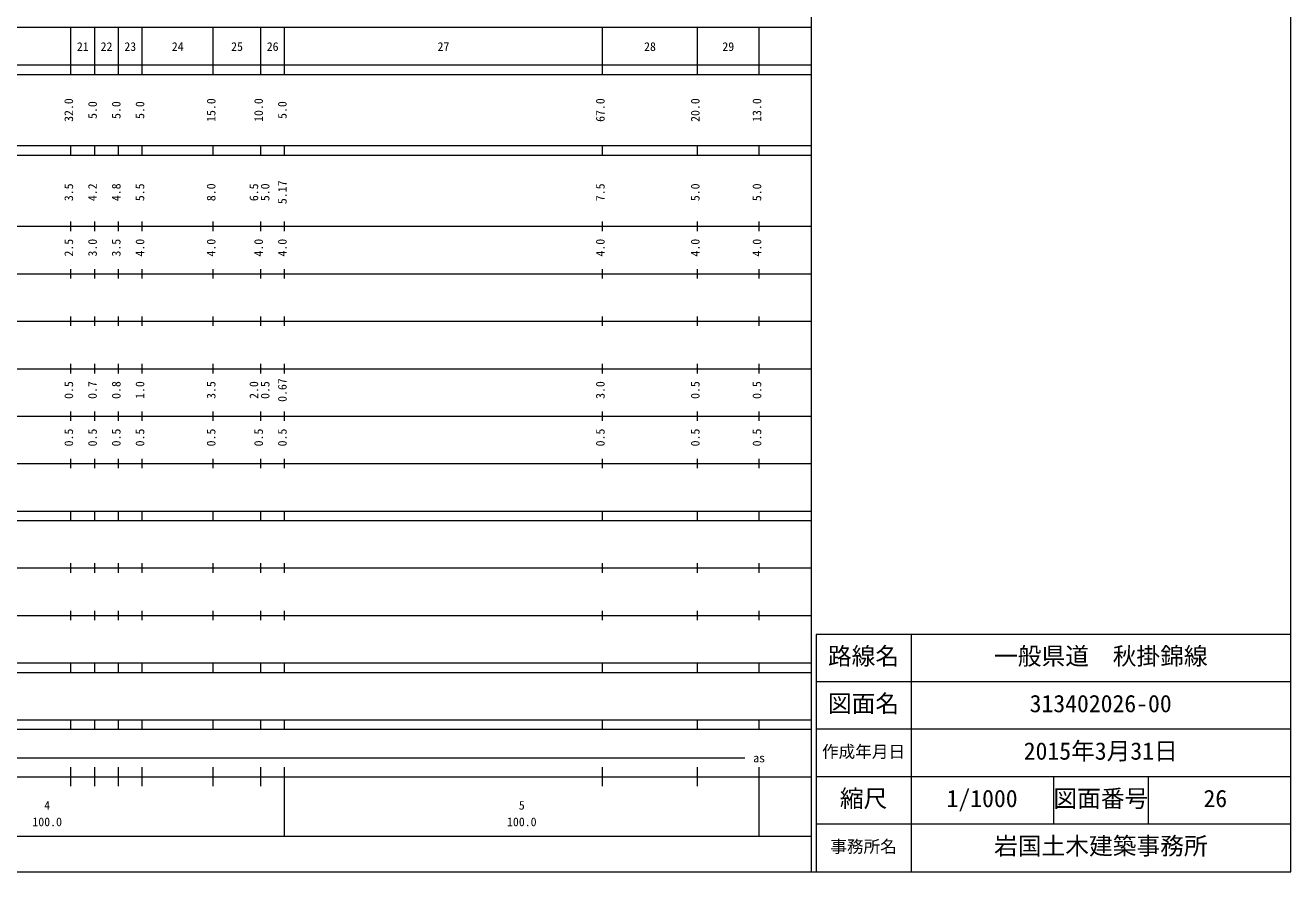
# Model space of a CAD drawing. Units: millimetres on the paper, enlarged 1000 times. Extents: x 40000 to 680000, y 20000 to 380000.
# Drawn here: x 413384 to 680000, y 20000 to 198357 of the extents above; entities that cross this region are included whole.
import ezdxf
from ezdxf.enums import TextEntityAlignment as Align

# ---------------------------------------------------------------- set-up
doc = ezdxf.new("R2010")
doc.units = ezdxf.units.MM
doc.header["$LTSCALE"] = 1000
doc.layers.add('S-SUV', color=7, linetype='Continuous', lineweight=13)
doc.styles.add('ＭＳ ゴシック', font='')
doc.styles.get('ＭＳ ゴシック').set_extended_font_data('MS Gothic')

msp = doc.modelspace()

# ---------------------------------------------------------------- linework, layer by layer
at = {"layer": 'S-SUV'}
for p, q in [((680000, 20000), (680000, 380000)), ((579000, 20000), (579000, 370000)), ((68000, 198000), (579000, 198000)), ((423000, 188000), (423000, 198000)), ((428000, 188000), (428000, 198000)), ((433000, 188000), (433000, 198000)), ((438000, 188000), (438000, 198000)), ((453000, 188000), (453000, 198000)), ((463000, 188000), (463000, 198000)), ((468000, 188000), (468000, 198000)), ((535000, 188000), (535000, 198000)), ((555000, 188000), (555000, 198000)), ((568000, 188000), (568000, 198000)), ((40000, 190000), (579000, 190000)), ((40000, 188000), (579000, 188000)), ((40000, 173000), (579000, 173000)), ((40000, 171000), (579000, 171000)), ((423000, 171000), (423000, 173000)), ((428000, 171000), (428000, 173000)), ((433000, 171000), (433000, 173000)), ((438000, 171000), (438000, 173000)), ((453000, 171000), (453000, 173000)), ((463000, 171000), (463000, 173000)), ((468000, 171000), (468000, 173000)), ((535000, 171000), (535000, 173000)), ((555000, 171000), (555000, 173000)), ((568000, 171000), (568000, 173000)), ((40000, 156000), (579000, 156000)), ((423000, 155000), (423000, 157000)), ((428000, 155000), (428000, 157000)), ((433000, 155000), (433000, 157000)), ((438000, 155000), (438000, 157000)), ((453000, 155000), (453000, 157000)), ((463000, 155000), (463000, 157000)), ((468000, 155000), (468000, 157000)), ((535000, 155000), (535000, 157000)), ((555000, 155000), (555000, 157000)), ((568000, 155000), (568000, 157000)), ((423000, 145000), (423000, 147000)), ((428000, 145000), (428000, 147000)), ((433000, 145000), (433000, 147000)), ((438000, 145000), (438000, 147000)), ((453000, 145000), (453000, 147000)), ((463000, 145000), (463000, 147000)), ((468000, 145000), (468000, 147000)), ((535000, 145000), (535000, 147000)), ((555000, 145000), (555000, 147000)), ((568000, 145000), (568000, 147000)), ((46000, 146000), (579000, 146000)), ((52000, 136000), (579000, 136000)), ((423000, 135000), (423000, 137000)), ((428000, 135000), (428000, 137000)), ((433000, 135000), (433000, 137000)), ((438000, 135000), (438000, 137000)), ((453000, 135000), (453000, 137000)), ((463000, 135000), (463000, 137000)), ((468000, 135000), (468000, 137000)), ((535000, 135000), (535000, 137000)), ((555000, 135000), (555000, 137000)), ((568000, 135000), (568000, 137000)), ((46000, 126000), (579000, 126000)), ((423000, 125000), (423000, 127000)), ((428000, 125000), (428000, 127000)), ((433000, 125000), (433000, 127000)), ((438000, 125000), (438000, 127000)), ((453000, 125000), (453000, 127000)), ((463000, 125000), (463000, 127000)), ((468000, 125000), (468000, 127000)), ((535000, 125000), (535000, 127000)), ((555000, 125000), (555000, 127000)), ((568000, 125000), (568000, 127000)), ((52000, 116000), (579000, 116000)), ((423000, 115000), (423000, 117000)), ((428000, 115000), (428000, 117000)), ((433000, 115000), (433000, 117000)), ((438000, 115000), (438000, 117000)), ((453000, 115000), (453000, 117000)), ((463000, 115000), (463000, 117000)), ((468000, 115000), (468000, 117000)), ((535000, 115000), (535000, 117000)), ((555000, 115000), (555000, 117000)), ((568000, 115000), (568000, 117000)), ((423000, 105000), (423000, 107000)), ((428000, 105000), (428000, 107000)), ((433000, 105000), (433000, 107000)), ((438000, 105000), (438000, 107000)), ((453000, 105000), (453000, 107000)), ((463000, 105000), (463000, 107000)), ((468000, 105000), (468000, 107000)), ((535000, 105000), (535000, 107000)), ((555000, 105000), (555000, 107000)), ((568000, 105000), (568000, 107000)), ((46000, 106000), (579000, 106000)), ((40000, 96000), (579000, 96000)), ((423000, 94000), (423000, 96000)), ((428000, 94000), (428000, 96000)), ((433000, 94000), (433000, 96000)), ((438000, 94000), (438000, 96000)), ((453000, 94000), (453000, 96000)), ((463000, 94000), (463000, 96000)), ((468000, 94000), (468000, 96000)), ((535000, 94000), (535000, 96000)), ((555000, 94000), (555000, 96000)), ((568000, 94000), (568000, 96000)), ((40000, 94000), (579000, 94000)), ((49000, 84000), (579000, 84000)), ((423000, 83000), (423000, 85000)), ((428000, 83000), (428000, 85000)), ((433000, 83000), (433000, 85000)), ((438000, 83000), (438000, 85000)), ((453000, 83000), (453000, 85000)), ((463000, 83000), (463000, 85000)), ((468000, 83000), (468000, 85000)), ((535000, 83000), (535000, 85000)), ((555000, 83000), (555000, 85000)), ((568000, 83000), (568000, 85000)), ((423000, 73000), (423000, 75000)), ((428000, 73000), (428000, 75000)), ((433000, 73000), (433000, 75000)), ((438000, 73000), (438000, 75000)), ((453000, 73000), (453000, 75000)), ((463000, 73000), (463000, 75000)), ((468000, 73000), (468000, 75000)), ((535000, 73000), (535000, 75000)), ((555000, 73000), (555000, 75000)), ((568000, 73000), (568000, 75000)), ((40000, 74000), (579000, 74000)), ((680000, 70000), (580000, 70000)), ((580000, 70000), (580000, 20000)), ((600000, 70000), (600000, 20000)), ((40000, 64000), (579000, 64000)), ((423000, 62000), (423000, 64000)), ((428000, 62000), (428000, 64000)), ((433000, 62000), (433000, 64000)), ((438000, 62000), (438000, 64000)), ((453000, 62000), (453000, 64000)), ((463000, 62000), (463000, 64000)), ((468000, 62000), (468000, 64000)), ((535000, 62000), (535000, 64000)), ((555000, 62000), (555000, 64000)), ((568000, 62000), (568000, 64000)), ((40000, 62000), (579000, 62000)), ((680000, 60000), (580000, 60000)), ((40000, 52000), (579000, 52000)), ((423000, 50000), (423000, 52000)), ((428000, 50000), (428000, 52000)), ((433000, 50000), (433000, 52000)), ((438000, 50000), (438000, 52000)), ((453000, 50000), (453000, 52000)), ((463000, 50000), (463000, 52000)), ((468000, 50000), (468000, 52000)), ((535000, 50000), (535000, 52000)), ((555000, 50000), (555000, 52000)), ((568000, 50000), (568000, 52000)), ((40000, 50000), (579000, 50000)), ((680000, 50000), (580000, 50000)), ((71000, 44000), (565000, 44000)), ((40000, 40000), (579000, 40000)), ((423000, 38000), (423000, 42000)), ((428000, 38000), (428000, 42000)), ((433000, 38000), (433000, 42000)), ((438000, 38000), (438000, 42000)), ((453000, 38000), (453000, 42000)), ((463000, 38000), (463000, 42000)), ((468000, 27500), (468000, 42000)), ((535000, 38000), (535000, 42000)), ((555000, 38000), (555000, 42000)), ((568000, 27500), (568000, 42000)), ((680000, 40000), (580000, 40000)), ((630000, 40000), (630000, 30000)), ((650000, 40000), (650000, 30000)), ((680000, 30000), (580000, 30000)), ((68000, 27500), (579000, 27500)), ((40000, 20000), (680000, 20000))]:
    msp.add_line(p, q, dxfattribs=at)

# ---------------------------------------------------------------- texts
at = {"layer": 'S-SUV', "style": 'ＭＳ ゴシック'}
for s, height, p in [('21', 1833, (424250, 192405)), ('22', 1833, (429250, 192405)), ('23', 1833, (434250, 192405)), ('24', 1833, (444250, 192405)), ('25', 1833, (456750, 192405)), ('26', 1833, (464250, 192405)), ('27', 1833, (500250, 192405)), ('28', 1833, (543750, 192405)), ('29', 1833, (560250, 192405)), ('路線名', 3666, (582500, 62500)), ('路線名', 3666, (582500, 62500)), ('一般県道\u3000秋掛錦線', 3666, (617500, 62500)), ('図面名', 3666, (582500, 52500)), ('図面名', 3666, (582500, 52500)), ('313402026-00', 3666, (625000, 52500)), ('作成年月日', 2566, (581250, 43250)), ('作成年月日', 2566, (581250, 43250)), ('2015年3月31日', 3666, (623750, 42500)), ('as', 1833, (566750, 42500)), ('縮尺', 3666, (585000, 32500)), ('縮尺', 3666, (585000, 32500)), ('1/1000', 3666, (607500, 32500)), ('図面番号', 3666, (630000, 32500)), ('図面番号', 3666, (630000, 32500)), ('4', 1833, (417375, 32523)), ('5', 1833, (517375, 32523)), ('26', 3666, (661625, 32500)), ('100.0', 1833, (414875, 29033)), ('100.0', 1833, (514875, 29033)), ('事務所名', 2566, (583000, 23250)), ('事務所名', 2566, (583000, 23250)), ('岩国土木建築事務所', 3666, (617500, 22500))]:
    msp.add_text(s, height=height, dxfattribs=at).set_placement(p, align=Align.BOTTOM_LEFT)
for s, p in [('32.0', (424000, 178000)), ('5.0', (429000, 178625)), ('5.0', (434000, 178625)), ('5.0', (439000, 178625)), ('15.0', (454000, 178000)), ('10.0', (464000, 178000)), ('5.0', (469000, 178625)), ('67.0', (536000, 178000)), ('20.0', (556000, 178000)), ('13.0', (569000, 178000)), ('5.17', (469000, 160674)), ('3.5', (424000, 161299)), ('4.2', (429000, 161299)), ('4.8', (434000, 161299)), ('5.5', (439000, 161299)), ('8.0', (454000, 161299)), ('6.5', (463000, 161299)), ('5.0', (465370, 161299)), ('7.5', (536000, 161299)), ('5.0', (556000, 161299)), ('5.0', (569000, 161299)), ('2.5', (424000, 149625)), ('3.0', (429000, 149625)), ('3.5', (434000, 149625)), ('4.0', (439000, 149625)), ('4.0', (454000, 149625)), ('4.0', (464000, 149625)), ('4.0', (469000, 149625)), ('4.0', (536000, 149625)), ('4.0', (556000, 149625)), ('4.0', (569000, 149625)), ('0.5', (424000, 119625)), ('0.7', (429000, 119625)), ('0.8', (434000, 119625)), ('1.0', (439000, 119625)), ('3.5', (454000, 119625)), ('2.0', (463000, 119625)), ('0.5', (465370, 119625)), ('0.67', (469000, 119000)), ('3.0', (536000, 119625)), ('0.5', (556000, 119625)), ('0.5', (569000, 119625)), ('0.5', (424000, 109625)), ('0.5', (429000, 109625)), ('0.5', (434000, 109625)), ('0.5', (439000, 109625)), ('0.5', (454000, 109625)), ('0.5', (464000, 109625)), ('0.5', (469000, 109625)), ('0.5', (536000, 109625)), ('0.5', (556000, 109625)), ('0.5', (569000, 109625))]:
    msp.add_text(s, height=1833, rotation=90, dxfattribs=at).set_placement(p, align=Align.BOTTOM_LEFT)

doc.saveas('drawing.dxf')
